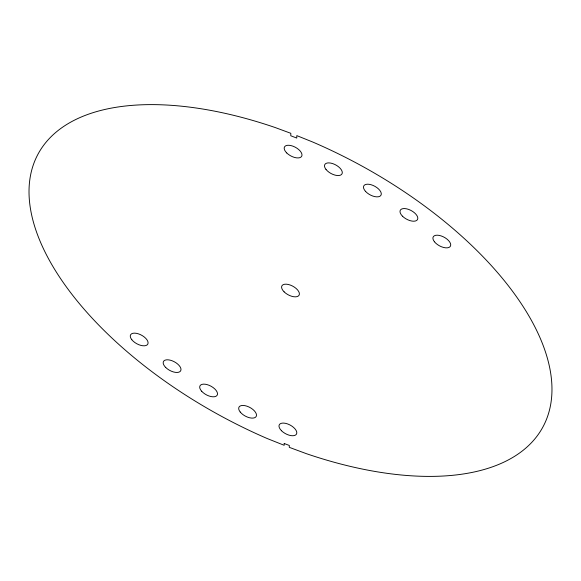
<?xml version="1.0" encoding="UTF-8"?>
<svg xmlns="http://www.w3.org/2000/svg" width="581" height="581" viewBox="0 0 581 581"><rect width="100%" height="100%" fill="white"/><g stroke="black" fill="none" stroke-linecap="round" stroke-linejoin="round"><path stroke-width="0.87" d="M284.211 443.499L284.167 445.293L267.173 438.517A286.949 143.471 28.4 0 1 29.05 189.246A286.949 143.471 28.4 0 1 275.307 127.58L290.827 133.31L290.776 135.765L296.76 138.075L296.811 135.62L312.6 141.975A286.949 143.471 28.4 0 1 551.95 391.216A286.949 143.471 28.4 0 1 306.296 453.645L289.28 447.334L289.316 445.467L284.211 443.499M284.109 291.844A9.79 4.895 28.4 0 0 299.077 295.206A9.79 4.895 28.4 0 0 288.292 284.472A9.79 4.895 28.4 0 0 284.109 291.844M281.509 430.746A9.79 4.895 28.4 0 0 296.477 434.116A9.79 4.895 28.4 0 0 285.699 423.375A9.79 4.895 28.4 0 0 281.509 430.746M434.443 241.769A9.79 4.895 28.4 0 0 449.847 246.903A9.79 4.895 28.4 0 0 441.146 235.922A9.79 4.895 28.4 0 0 434.443 241.769M402.517 216.219A9.79 4.895 28.4 0 0 417.485 219.582A9.79 4.895 28.4 0 0 406.7 208.848A9.79 4.895 28.4 0 0 402.517 216.219M365.485 191.323A9.79 4.895 28.4 0 0 380.729 195.586A9.79 4.895 28.4 0 0 370.954 184.693A9.79 4.895 28.4 0 0 365.485 191.323M326.021 169.463A9.79 4.895 28.4 0 0 341.425 174.59A9.79 4.895 28.4 0 0 332.731 163.617A9.79 4.895 28.4 0 0 326.021 169.463M286.709 152.934A9.79 4.895 28.4 0 0 301.677 156.296A9.79 4.895 28.4 0 0 290.892 145.562A9.79 4.895 28.4 0 0 286.709 152.934M131.807 339.718A9.79 4.895 28.4 0 0 147.211 344.845A9.79 4.895 28.4 0 0 138.51 333.872A9.79 4.895 28.4 0 0 131.807 339.718M165.701 367.461A9.79 4.895 28.4 0 0 180.669 370.823A9.79 4.895 28.4 0 0 169.892 360.089A9.79 4.895 28.4 0 0 165.701 367.461M201.694 391.267A9.79 4.895 28.4 0 0 216.938 395.53A9.79 4.895 28.4 0 0 207.163 384.629A9.79 4.895 28.4 0 0 201.694 391.267M240.222 412.023A9.79 4.895 28.4 0 0 255.625 417.151A9.79 4.895 28.4 0 0 246.932 406.177A9.79 4.895 28.4 0 0 240.222 412.023"/></g></svg>
